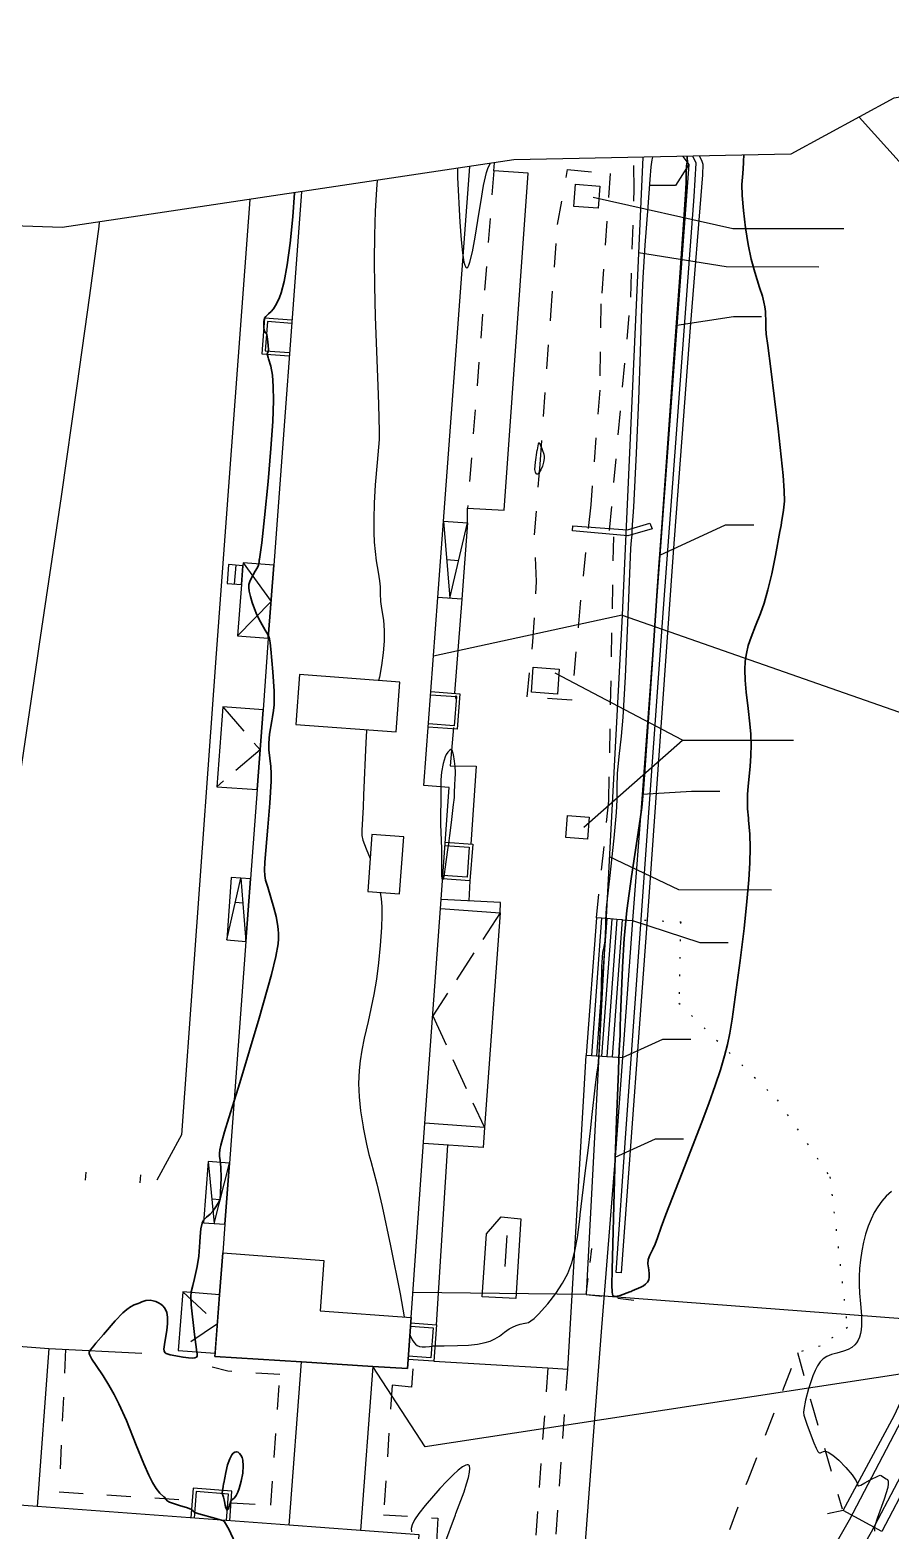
# Model space of a CAD drawing. Header units: metres. Extents: x 1233805 to 1234355, y 654698 to 655114.
# Drawn here: x 1233980.7 to 1234034.5, y 655000.8 to 655094.6 of the extents above; entities that cross this region are included whole.
import ezdxf

# ---------------------------------------------------------------- set-up
doc = ezdxf.new("R2010")
doc.units = ezdxf.units.M
for name, pattern in [('ИИDash_10_10', [2, 1, -1]), ('ИИDash_15_15', [3, 1.5, -1.5]), ('ИИDash_20_10', [3, 2, -1]), ('ИИDot', [1, 0, -1])]:
    doc.linetypes.add(name, pattern=pattern)
for name, color, linetype, lineweight in [('ИИ_ГОРИЗОНТАЛИ_ОСН', 32, 'Continuous', 25), ('ИИ_ГОРИЗОНТАЛИ_УТОЛЩ', 32, 'Continuous', 30), ('ИИ_ДОРОГИ_АД', 7, 'Continuous', 25), ('ИИ_ДОРОГИ_ЖД', 7, 'Continuous', 25), ('ИИ_ЛЭП_ВН', 250, 'Continuous', 25), ('ИИ_ЛЭП_НН', 250, 'Continuous', 25), ('ИИ_ОГРАДЫ', 7, 'Continuous', 25), ('ИИ_ОТМЕТКИ', 7, 'Continuous', 25), ('ИИ_СООРУЖЕНИЕ', 7, 'Continuous', 25), ('ИИ_СТРОЕНИЕ', 7, 'Continuous', 25)]:
    doc.layers.add(name, color=color, linetype=linetype, lineweight=lineweight)
doc.layers.add('Оформление точек', color=7, linetype='Continuous')

msp = doc.modelspace()

# ---------------------------------------------------------------- linework, layer by layer
at = {"layer": 'ИИ_ГОРИЗОНТАЛИ_ОСН'}
for points, elevation in [([(1234004.408, 655013.046), (1234004.44, 655012.981), (1234004.458, 655012.94), (1234004.559, 655012.724), (1234004.653, 655012.57), (1234004.756, 655012.45), (1234004.869, 655012.365), (1234005.012, 655012.307), (1234005.187, 655012.276), (1234005.394, 655012.272), (1234005.633, 655012.294), (1234005.873, 655012.344), (1234005.895, 655012.351), (1234006.256, 655012.355), (1234006.563, 655012.352), (1234007.393, 655012.356), (1234008.071, 655012.388), (1234008.647, 655012.451), (1234009.113, 655012.544), (1234009.429, 655012.647), (1234009.726, 655012.783), (1234010.009, 655012.953), (1234010.337, 655013.194), (1234010.624, 655013.404), (1234010.832, 655013.522), (1234011.059, 655013.618), (1234011.302, 655013.693), (1234011.6, 655013.757), (1234011.618, 655013.76), (1234011.823, 655013.812), (1234011.988, 655013.899), (1234012.192, 655014.064), (1234012.467, 655014.334), (1234013.035, 655014.966), (1234013.541, 655015.62), (1234013.958, 655016.258), (1234014.281, 655016.873), (1234014.416, 655017.194), (1234014.537, 655017.533), (1234014.738, 655018.276), (1234014.891, 655019.115), (1234015.037, 655020.271), (1234015.069, 655020.547), (1234015.392, 655023.305), (1234015.519, 655024.244), (1234015.607, 655024.892), (1234015.725, 655025.976), (1234015.793, 655026.632), (1234016.027, 655028.664), (1234016.134, 655029.492), (1234016.178, 655029.83), (1234016.253, 655030.685), (1234016.331, 655032.441), (1234016.377, 655034.286), (1234016.387, 655034.709), (1234016.425, 655036.075), (1234016.451, 655036.624), (1234016.488, 655036.966), (1234016.536, 655037.196), (1234016.618, 655037.664), (1234016.657, 655038.557), (1234016.669, 655038.979), (1234016.717, 655039.731), (1234016.851, 655041.027), (1234016.913, 655041.581), (1234017.185, 655044.102), (1234017.327, 655045.706), (1234017.367, 655046.499), (1234017.375, 655047.296), (1234017.394, 655048.141), (1234017.501, 655049.197), (1234017.64, 655050.484), (1234017.741, 655051.665), (1234017.89, 655054.189), (1234018.054, 655058.055), (1234018.055, 655058.075), (1234018.232, 655062.212), (1234018.27, 655062.73), (1234018.311, 655063.05), (1234018.319, 655063.106), (1234018.318, 655063.269), (1234018.314, 655063.357), (1234018.318, 655063.413), (1234018.414, 655064.803), (1234018.592, 655068.175), (1234018.733, 655071.514), (1234018.831, 655074.519), (1234018.92, 655077.266), (1234019, 655079.148), (1234019.123, 655081.195), (1234019.308, 655083.589), (1234019.377, 655084.45), (1234019.438, 655085.29), (1234019.5, 655086.083), (1234019.57, 655086.532), (1234019.615, 655086.703)], 4.5), ([(1234007.386, 655085.993), (1234007.4, 655085.426), (1234007.537, 655082.631), (1234007.616, 655081.526), (1234007.697, 655080.715), (1234007.795, 655080.117), (1234007.849, 655079.93), (1234007.906, 655079.819), (1234007.966, 655079.782), (1234008.029, 655079.82), (1234008.095, 655079.933), (1234008.165, 655080.121), (1234008.326, 655080.782), (1234008.49, 655081.684), (1234008.658, 655082.724), (1234008.661, 655082.744), (1234008.842, 655083.867), (1234009.028, 655084.913), (1234009.211, 655085.728), (1234009.315, 655086.047), (1234009.425, 655086.276), (1234009.445, 655086.302)], 5), ([(1234002.371, 655085.242), (1234002.324, 655084.694), (1234002.246, 655083.311), (1234002.202, 655081.812), (1234002.191, 655080.201), (1234002.209, 655078.617), (1234002.252, 655076.729), (1234002.422, 655071.83), (1234002.446, 655071.22), (1234002.503, 655069.539), (1234002.495, 655069.055), (1234002.493, 655069.045), (1234002.362, 655067.591), (1234002.254, 655066.204), (1234002.187, 655065.06), (1234002.154, 655064.06), (1234002.158, 655063.213), (1234002.186, 655062.622), (1234002.239, 655062.031), (1234002.315, 655061.438), (1234002.428, 655060.739), (1234002.514, 655060.202), (1234002.55, 655059.818), (1234002.555, 655059.406), (1234002.572, 655058.912), (1234002.644, 655058.473), (1234002.76, 655057.737), (1234002.807, 655057.08), (1234002.798, 655056.423), (1234002.741, 655055.681), (1234002.642, 655054.905), (1234002.508, 655054.162), (1234002.46, 655053.961)], 4.5), ([(1233984.99, 655082.639), (1233984.956, 655082.35), (1233984.387, 655078.039), (1233983.599, 655072.393), (1233982.602, 655065.472), (1233981.245, 655056.235), (1233981.117, 655055.368), (1233979.761, 655046.153)], 3.5), ([(1234001.709, 655050.884), (1234001.702, 655050.811), (1234001.66, 655050.089), (1234001.517, 655046.793), (1234001.486, 655046.038), (1234001.416, 655044.6), (1234001.414, 655044.584), (1234001.41, 655044.271), (1234001.472, 655043.976), (1234001.687, 655043.43), (1234001.933, 655042.826)], 4.5), ([(1234002.562, 655040.698), (1234002.621, 655040.313), (1234002.656, 655039.83), (1234002.659, 655039.267), (1234002.631, 655038.517), (1234002.558, 655037.383), (1234002.455, 655036.309), (1234002.322, 655035.286), (1234002.16, 655034.318), (1234001.797, 655032.626), (1234001.565, 655031.583), (1234001.416, 655030.831), (1234001.308, 655030.165), (1234001.241, 655029.572), (1234001.207, 655028.764), (1234001.236, 655027.922), (1234001.329, 655027.053), (1234001.495, 655026.041), (1234001.502, 655026.006), (1234001.542, 655025.784), (1234001.698, 655024.961), (1234001.854, 655024.316), (1234001.969, 655023.891), (1234002.339, 655022.488), (1234002.678, 655021.062), (1234003.206, 655018.599), (1234003.804, 655015.595), (1234004.054, 655014.166), (1234004.057, 655014.146)], 4.5), ([(1234034.525, 655022), (1234034.204, 655021.707), (1234033.918, 655021.389), (1234033.665, 655021.042), (1234033.448, 655020.677), (1234033.249, 655020.269), (1234033.07, 655019.821), (1234032.912, 655019.338), (1234032.776, 655018.82), (1234032.665, 655018.279), (1234032.582, 655017.726), (1234032.528, 655017.176), (1234032.506, 655016.676), (1234032.51, 655016.165), (1234032.537, 655015.638), (1234032.596, 655014.973), (1234032.656, 655014.242), (1234032.656, 655013.618), (1234032.631, 655013.35), (1234032.587, 655013.109), (1234032.526, 655012.894), (1234032.447, 655012.704), (1234032.35, 655012.54), (1234032.235, 655012.401), (1234032.049, 655012.249), (1234031.812, 655012.119), (1234031.523, 655012.01), (1234031.116, 655011.895), (1234030.776, 655011.8), (1234030.489, 655011.684), (1234030.263, 655011.537), (1234030.075, 655011.346), (1234029.902, 655011.087), (1234029.757, 655010.806), (1234029.612, 655010.467), (1234029.333, 655009.653), (1234029.147, 655008.942), (1234029.043, 655008.355), (1234029.034, 655008.173), (1234029.051, 655008.015), (1234029.214, 655007.501), (1234029.233, 655007.447), (1234029.258, 655007.374), (1234029.665, 655006.276), (1234029.812, 655005.944), (1234029.926, 655005.744), (1234029.982, 655005.683), (1234030.036, 655005.655), (1234030.091, 655005.658), (1234030.168, 655005.692), (1234030.272, 655005.737), (1234030.366, 655005.753), (1234030.467, 655005.742), (1234030.577, 655005.702), (1234030.865, 655005.516), (1234031.24, 655005.189), (1234031.677, 655004.741), (1234032.071, 655004.281), (1234032.326, 655003.905), (1234032.389, 655003.764), (1234032.413, 655003.645), (1234032.415, 655003.624), (1234032.429, 655003.588), (1234032.46, 655003.579), (1234032.603, 655003.636), (1234032.86, 655003.778), (1234033.197, 655003.964), (1234033.724, 655004.223), (1234033.822, 655004.259), (1234033.882, 655004.231), (1234034.084, 655004.082), (1234034.087, 655004.08), (1234034.204, 655004.024), (1234034.205, 655004.024), (1234034.288, 655003.979), (1234034.328, 655003.878), (1234034.329, 655003.713), (1234034.29, 655003.485), (1234034.071, 655002.745), (1234033.643, 655001.549), (1234033.641, 655001.543), (1234033.478, 655001.096), (1234033.453, 655000.969), (1234033.463, 655000.807), (1234033.468, 655000.747)], 4.5), ([(1234006.533, 654999.814), (1234007.267, 655001.774), (1234007.298, 655001.855), (1234007.802, 655003.21), (1234007.964, 655003.703), (1234008.077, 655004.107), (1234008.145, 655004.434), (1234008.163, 655004.674), (1234008.133, 655004.829), (1234008.1, 655004.874), (1234008.054, 655004.898), (1234007.991, 655004.901), (1234007.913, 655004.88), (1234007.707, 655004.769), (1234007.439, 655004.566), (1234007.111, 655004.272), (1234006.719, 655003.882), (1234006.281, 655003.413), (1234005.375, 655002.357), (1234004.984, 655001.852), (1234004.714, 655001.454), (1234004.559, 655001.156), (1234004.5, 655000.92), (1234004.508, 655000.703)], 4.5)]:
    msp.add_lwpolyline(points, dxfattribs=dict(at, elevation=elevation))
for points, elevation in [([(1234012.382, 655068.37), (1234012.386, 655068.387), (1234012.459, 655068.762), (1234012.481, 655068.827), (1234012.504, 655068.841), (1234012.585, 655068.669), (1234012.658, 655068.482), (1234012.689, 655068.41), (1234012.796, 655068.116), (1234012.815, 655067.979), (1234012.814, 655067.838), (1234012.778, 655067.611), (1234012.706, 655067.36), (1234012.61, 655067.129), (1234012.508, 655066.962), (1234012.408, 655066.877), (1234012.362, 655066.87), (1234012.321, 655066.886), (1234012.261, 655066.986), (1234012.234, 655067.166), (1234012.263, 655067.622), (1234012.381, 655068.36), (1234012.382, 655068.37)], 4.5), ([(1234007.338, 655052.96), (1234007.324, 655052.989), (1234007.298, 655052.997), (1234007.281, 655052.964), (1234007.278, 655052.952), (1234007.275, 655052.94), (1234007.268, 655052.886), (1234007.277, 655052.866), (1234007.293, 655052.856), (1234007.31, 655052.861), (1234007.326, 655052.887), (1234007.336, 655052.924), (1234007.338, 655052.96)], 5), ([(1234007.196, 655046.651), (1234007.203, 655046.844), (1234007.23, 655047.549), (1234007.238, 655047.708), (1234007.259, 655048.224), (1234007.252, 655048.581), (1234007.213, 655048.92), (1234007.132, 655049.322), (1234007.122, 655049.369), (1234007.116, 655049.396), (1234007.055, 655049.605), (1234007.02, 655049.639), (1234006.973, 655049.637), (1234006.885, 655049.581), (1234006.786, 655049.473), (1234006.694, 655049.336), (1234006.615, 655049.178), (1234006.489, 655048.77), (1234006.399, 655048.229), (1234006.36, 655047.743), (1234006.341, 655047.011), (1234006.331, 655044.96), (1234006.373, 655043.973), (1234006.373, 655043.967), (1234006.391, 655043.415), (1234006.387, 655042.925), (1234006.382, 655042.145), (1234006.397, 655041.747), (1234006.399, 655041.725), (1234006.404, 655041.66), (1234006.411, 655041.568), (1234006.429, 655041.524), (1234006.457, 655041.512), (1234006.495, 655041.536), (1234006.529, 655041.587), (1234006.569, 655041.746), (1234006.579, 655041.827), (1234006.619, 655042.153), (1234006.779, 655043.366), (1234006.846, 655043.773), (1234006.846, 655043.775), (1234006.913, 655044.258), (1234007.014, 655045.076), (1234007.13, 655046.017), (1234007.152, 655046.195), (1234007.17, 655046.337), (1234007.188, 655046.503), (1234007.196, 655046.651)], 5)]:
    msp.add_lwpolyline(points, close=True, dxfattribs=dict(at, elevation=elevation))
at = {"layer": 'ИИ_ГОРИЗОНТАЛИ_УТОЛЩ', "elevation": 4}
for points in [[(1234025.287, 655086.821), (1234025.271, 655086.447), (1234025.269, 655086.312), (1234025.225, 655085.673), (1234025.18, 655084.985), (1234025.194, 655084.289), (1234025.271, 655083.355), (1234025.404, 655082.279), (1234025.572, 655081.235), (1234025.758, 655080.321), (1234025.975, 655079.493), (1234026.277, 655078.543), (1234026.455, 655077.995), (1234026.556, 655077.627), (1234026.612, 655077.339), (1234026.649, 655077.041), (1234026.67, 655076.338), (1234026.673, 655076.01), (1234026.702, 655075.621), (1234026.793, 655074.924), (1234026.991, 655073.445), (1234027.441, 655069.703), (1234027.748, 655066.786), (1234027.82, 655065.832), (1234027.829, 655065.172), (1234027.784, 655064.619), (1234027.654, 655063.84), (1234027.621, 655063.655), (1234027.555, 655063.285), (1234027.282, 655061.788), (1234027.044, 655060.624), (1234026.806, 655059.625), (1234026.571, 655058.801), (1234026.346, 655058.156), (1234026.031, 655057.372), (1234025.75, 655056.67), (1234025.577, 655056.153), (1234025.458, 655055.657), (1234025.389, 655055.164), (1234025.367, 655054.622), (1234025.386, 655053.984), (1234025.446, 655053.241), (1234025.563, 655052.199), (1234025.669, 655051.258), (1234025.725, 655050.602), (1234025.75, 655049.937), (1234025.741, 655049.266), (1234025.698, 655048.586), (1234025.614, 655047.766), (1234025.567, 655047.339), (1234025.529, 655046.843), (1234025.519, 655046.389), (1234025.535, 655045.928), (1234025.581, 655045.353), (1234025.594, 655045.223), (1234025.664, 655044.341), (1234025.689, 655043.5), (1234025.672, 655042.556), (1234025.613, 655041.501), (1234025.493, 655040.14), (1234025.31, 655038.45), (1234025.065, 655036.446), (1234024.761, 655034.15), (1234024.567, 655032.783), (1234024.424, 655031.902), (1234024.278, 655031.19), (1234024.096, 655030.478), (1234023.838, 655029.614), (1234023.512, 655028.629), (1234023.113, 655027.507), (1234022.637, 655026.236), (1234021.437, 655023.175), (1234020.416, 655020.565), (1234020.128, 655019.777), (1234019.905, 655019.101), (1234019.761, 655018.696), (1234019.604, 655018.392), (1234019.414, 655018.021), (1234019.324, 655017.748), (1234019.303, 655017.466), (1234019.35, 655017.096), (1234019.386, 655016.845), (1234019.386, 655016.647), (1234019.347, 655016.476), (1234019.269, 655016.328), (1234019.15, 655016.199), (1234019.023, 655016.106), (1234018.856, 655016.013), (1234018.323, 655015.785), (1234018.244, 655015.753), (1234018.163, 655015.721), (1234017.566, 655015.498), (1234017.377, 655015.448), (1234017.239, 655015.433), (1234017.164, 655015.447), (1234017.114, 655015.491), (1234017.08, 655015.572), (1234017.058, 655015.699), (1234017.043, 655016.145), (1234017.06, 655017.094), (1234017.216, 655022.727), (1234017.258, 655024.14), (1234017.258, 655024.143), (1234017.258, 655024.145), (1234017.297, 655025.203), (1234017.344, 655026.469), (1234017.459, 655029.516), (1234017.49, 655030.348), (1234017.524, 655031.219), (1234017.542, 655031.422), (1234017.548, 655031.472), (1234017.557, 655031.771), (1234017.557, 655031.781), (1234017.569, 655032.338), (1234017.611, 655033.511), (1234017.716, 655036.04), (1234017.818, 655037.832), (1234017.99, 655039.567), (1234018.273, 655041.7), (1234018.684, 655044.451), (1234018.84, 655045.431), (1234018.928, 655046.023), (1234019.03, 655047.187), (1234019.259, 655050.463), (1234019.671, 655056.466), (1234019.884, 655059.565), (1234020.008, 655061.364), (1234020.041, 655061.856), (1234020.043, 655061.899), (1234020.043, 655061.904), (1234020.043, 655061.906), (1234020.043, 655061.906), (1234020.043, 655061.906)], [(1234020.039, 655061.856), (1234020.203, 655064.124), (1234020.963, 655074.643), (1234021.29, 655079.176), (1234021.55, 655082.768), (1234021.674, 655084.684), (1234021.683, 655085.14), (1234021.695, 655085.679), (1234021.715, 655086.104), (1234021.716, 655086.125), (1234021.718, 655086.156), (1234021.731, 655086.25), (1234021.737, 655086.268), (1234021.767, 655086.409), (1234021.761, 655086.661), (1234021.747, 655086.747)], [(1233997.208, 655084.469), (1233997.096, 655082.967), (1233996.93, 655081.319), (1233996.75, 655079.962), (1233996.56, 655078.922), (1233996.369, 655078.209), (1233996.26, 655077.907), (1233996.144, 655077.64), (1233996.02, 655077.412), (1233995.887, 655077.215), (1233995.745, 655077.049), (1233995.572, 655076.888), (1233995.529, 655076.851), (1233995.409, 655076.733), (1233995.334, 655076.632), (1233995.296, 655076.54), (1233995.283, 655076.424), (1233995.289, 655076.006), (1233995.322, 655075.832), (1233995.368, 655075.73), (1233995.396, 655075.717), (1233995.434, 655075.69), (1233995.465, 655075.608), (1233995.517, 655075.318), (1233995.562, 655074.934), (1233995.571, 655074.641), (1233995.57, 655074.602), (1233995.571, 655074.574), (1233995.551, 655074.514), (1233995.546, 655074.509), (1233995.508, 655074.456), (1233995.496, 655074.385), (1233995.545, 655074.167), (1233995.575, 655074.091), (1233995.724, 655073.631), (1233995.821, 655073.064), (1233995.875, 655072.345), (1233995.885, 655071.478), (1233995.838, 655070.17), (1233995.728, 655068.472), (1233995.555, 655066.41), (1233995.334, 655064.162), (1233995.154, 655062.566), (1233995.01, 655061.544), (1233995, 655061.479), (1233994.983, 655061.375), (1233994.947, 655061.185), (1233994.879, 655061.034), (1233994.739, 655060.791), (1233994.491, 655060.35), (1233994.4, 655060.15), (1233994.355, 655059.974), (1233994.344, 655059.778), (1233994.369, 655059.545), (1233994.439, 655059.22), (1233994.551, 655058.838), (1233994.692, 655058.44), (1233994.848, 655058.064), (1233995.069, 655057.623), (1233995.364, 655057.116), (1233995.471, 655056.938), (1233995.569, 655056.749), (1233995.629, 655056.569), (1233995.675, 655056.319), (1233995.724, 655055.917), (1233995.851, 655054.506), (1233995.927, 655053.29), (1233995.937, 655052.822), (1233995.925, 655052.437), (1233995.892, 655052.091), (1233995.827, 655051.689), (1233995.781, 655051.438), (1233995.639, 655050.614), (1233995.587, 655050.035), (1233995.597, 655049.627), (1233995.658, 655049.106), (1233995.721, 655048.574), (1233995.742, 655048.152), (1233995.739, 655047.662), (1233995.655, 655046.284), (1233995.525, 655044.795), (1233995.344, 655042.602), (1233995.325, 655042.102), (1233995.34, 655041.756), (1233995.39, 655041.475), (1233995.505, 655041.093), (1233995.526, 655041.027), (1233995.909, 655039.737), (1233996.044, 655039.193), (1233996.14, 655038.725), (1233996.187, 655038.4), (1233996.208, 655038.106), (1233996.204, 655037.808), (1233996.176, 655037.486), (1233996.037, 655036.688), (1233995.762, 655035.565), (1233994.992, 655032.842), (1233993.774, 655028.8), (1233993.093, 655026.596), (1233992.828, 655025.735), (1233992.593, 655024.895), (1233992.532, 655024.607), (1233992.504, 655024.382), (1233992.506, 655024.19), (1233992.542, 655023.96), (1233992.604, 655023.491), (1233992.611, 655022.864), (1233992.574, 655021.906), (1233992.574, 655021.893), (1233992.573, 655021.883), (1233992.548, 655021.536), (1233992.481, 655021.371), (1233992.281, 655021.032), (1233992.101, 655020.778), (1233991.924, 655020.584), (1233991.693, 655020.383), (1233991.663, 655020.358), (1233991.509, 655020.206), (1233991.422, 655020.018), (1233991.345, 655019.659), (1233991.293, 655019.176), (1233991.274, 655018.822), (1233991.209, 655017.945), (1233991.105, 655017.306), (1233990.941, 655016.553), (1233990.834, 655016.129), (1233990.738, 655015.73), (1233990.71, 655015.426), (1233990.745, 655014.915), (1233990.951, 655013.044), (1233991.077, 655012.112), (1233991.082, 655012.08), (1233991.116, 655011.839), (1233991.12, 655011.806), (1233991.12, 655011.806), (1233991.119, 655011.704), (1233991.071, 655011.636), (1233990.97, 655011.594), (1233990.816, 655011.579), (1233990.569, 655011.592), (1233990.232, 655011.635), (1233989.421, 655011.792), (1233989.179, 655011.867), (1233989.113, 655011.91), (1233989.069, 655011.964), (1233989.044, 655012.035), (1233989.035, 655012.129), (1233989.068, 655012.427), (1233989.116, 655012.698), (1233989.219, 655013.3), (1233989.265, 655013.752), (1233989.264, 655014.128), (1233989.214, 655014.426), (1233989.156, 655014.578), (1233989.076, 655014.716), (1233988.974, 655014.839), (1233988.85, 655014.946), (1233988.704, 655015.038), (1233988.538, 655015.112), (1233988.357, 655015.166), (1233988.171, 655015.197), (1233987.908, 655015.19), (1233987.659, 655015.099), (1233987.521, 655015.038), (1233987.419, 655015.002), (1233987.169, 655014.905), (1233986.947, 655014.785), (1233986.715, 655014.622), (1233986.474, 655014.413), (1233985.985, 655013.903), (1233985.261, 655013.06), (1233984.786, 655012.503), (1233984.651, 655012.354), (1233984.44, 655012.105), (1233984.392, 655012.021), (1233984.37, 655011.944), (1233984.37, 655011.861), (1233984.394, 655011.768), (1233984.527, 655011.516), (1233984.8, 655011.108), (1233985.233, 655010.461), (1233985.588, 655009.888), (1233985.917, 655009.304), (1233986.219, 655008.712), (1233986.686, 655007.666), (1233987.306, 655006.131), (1233987.774, 655004.963), (1233988.088, 655004.249), (1233988.323, 655003.793), (1233988.556, 655003.42), (1233988.784, 655003.131), (1233989.026, 655002.905), (1233989.089, 655002.851), (1233989.177, 655002.733), (1233989.247, 655002.643), (1233989.384, 655002.569), (1233990.016, 655002.367), (1233990.501, 655002.217), (1233990.755, 655002.109), (1233990.825, 655002.059), (1233990.87, 655002.004), (1233990.871, 655002.001), (1233990.962, 655001.926), (1233991.221, 655001.833), (1233992.274, 655001.537), (1233992.406, 655001.501), (1233992.72, 655001.411), (1233992.814, 655001.361), (1233992.849, 655001.297), (1233992.88, 655001.237), (1233992.887, 655001.229), (1233993.088, 655000.881), (1233993.49, 655000.03)]]:
    msp.add_lwpolyline(points, dxfattribs=at)
msp.add_lwpolyline([(1233993.171, 655002.489), (1233993.156, 655002.435), (1233993.054, 655002.135), (1233993.011, 655002.081), (1233992.971, 655002.088), (1233992.894, 655002.268), (1233992.794, 655002.707), (1233992.76, 655002.873), (1233992.684, 655003.134), (1233992.673, 655003.163), (1233992.73, 655003.535), (1233992.768, 655003.743), (1233992.772, 655003.763), (1233992.9, 655004.417), (1233993.021, 655004.907), (1233993.148, 655005.281), (1233993.278, 655005.534), (1233993.37, 655005.639), (1233993.468, 655005.701), (1233993.571, 655005.719), (1233993.673, 655005.692), (1233993.769, 655005.62), (1233993.852, 655005.508), (1233993.918, 655005.363), (1233993.963, 655005.192), (1233993.991, 655004.833), (1233993.961, 655004.39), (1233993.874, 655003.889), (1233993.744, 655003.417), (1233993.653, 655003.183), (1233993.553, 655002.99), (1233993.445, 655002.841), (1233993.322, 655002.723), (1233993.302, 655002.707), (1233993.222, 655002.627), (1233993.171, 655002.489)], close=True, dxfattribs=at)
at = {"layer": 'ИИ_ДОРОГИ_АД'}
for points in [[(1234008.016, 655063.826), (1234008.018, 655064.742), (1234010.312, 655064.621), (1234011.809, 655085.703), (1234009.666, 655085.844), (1234009.704, 655086.341)], [(1234021.486, 655086.742), (1234021.86, 655086.227), (1234020.034, 655061.784), (1234018.936, 655046.839), (1234018.342, 655038.947), (1234017.711, 655030.375), (1234017.255, 655024.139), (1234016.403, 655013.482), (1234015.902, 655006.983), (1234014.695, 654990.95), (1234014.354, 654987.714), (1234013.98, 654987.044), (1234013.574, 654986.471), (1234013.195, 654986.1), (1234012.524, 654985.606), (1234011.173, 654984.979), (1234010.311, 654984.554)], [(1233994.409, 655084.05), (1233993.163, 655067.221), (1233992.305, 655055.659), (1233990.905, 655036.255), (1233990.125, 655025.548), (1233988.594, 655022.708)], [(1234007.661, 655059.046), (1234007.201, 655053.16)], [(1234007.15, 655051.011), (1234006.942, 655048.625), (1234008.55, 655048.601), (1234008.234, 655043.724)], [(1234008.172, 655041.437), (1234008.111, 655040.171)], [(1234017.712, 655038.991), (1234018.342, 655038.947)], [(1234005.919, 655011.378), (1234013.038, 655010.967), (1234014.291, 655010.895), (1234015.441, 655030.513)], [(1234017.075, 655030.413), (1234017.711, 655030.375)], [(1234006.088, 655013.664), (1234006.798, 655024.896)], [(1233981.847, 655012.187), (1233987.648, 655011.891)]]:
    msp.add_lwpolyline(points, dxfattribs=at)
at = {"layer": 'ИИ_ДОРОГИ_АД', "linetype": 'ИИDash_15_15'}
msp.add_lwpolyline([(1234011.739, 655052.945), (1234012.108, 655056.377), (1234012.331, 655060.146), (1234012.21, 655063.063), (1234012.556, 655067.477), (1234013.226, 655076.817), (1234013.644, 655082.473), (1234014.272, 655085.929), (1234016.944, 655085.676), (1234016.362, 655077.52), (1234016.287, 655072.123), (1234015.72, 655064.953), (1234015.063, 655058.751), (1234014.525, 655052.729)], close=True, dxfattribs=at)
for points in [[(1234016.896, 655063.351), (1234018.235, 655077.948), (1234018.434, 655084.671), (1234018.408, 655086.677)], [(1234009.666, 655085.844), (1234008.018, 655064.742)], [(1234016.081, 655039.112), (1234016.856, 655046.442), (1234017.16, 655063.087)], [(1233982.884, 655012.134), (1233982.482, 655003.213), (1233990.805, 655002.686)], [(1234025.291, 654993.488), (1234022.35, 654995.226), (1234025.559, 655003.966), (1234028.65, 655011.926), (1234029.505, 655008.818), (1234031.442, 655002.156)], [(1233993.236, 655002.532), (1233995.726, 655002.374), (1233996.285, 655010.543), (1233993.035, 655010.753), (1233992.057, 655011.009)], [(1234004.605, 655010.899), (1234004.513, 655009.77), (1234003.31, 655009.885), (1234002.764, 655001.781), (1234006.167, 655001.568), (1234005.673, 654993.356)], [(1234013.038, 655010.967), (1234011.173, 654984.979)], [(1234012.524, 654985.606), (1234014.291, 655010.895)]]:
    msp.add_lwpolyline(points, dxfattribs=at)
at = {"layer": 'ИИ_ДОРОГИ_АД', "linetype": 'ИИDot'}
msp.add_lwpolyline([(1234019.091, 655038.971), (1234021.347, 655038.863), (1234021.239, 655033.78), (1234027.39, 655027.732), (1234030.679, 655022.921), (1234031.773, 655013.493), (1234030.06, 655012.325), (1234028.65, 655011.926)], dxfattribs=at)
at = {"layer": 'ИИ_ДОРОГИ_АД'}
msp.add_lwpolyline([(1234009.208, 655019.343), (1234010.121, 655020.424), (1234011.346, 655020.299), (1234011.048, 655015.298), (1234008.931, 655015.402)], close=True, dxfattribs=at)
at = {"layer": 'ИИ_ДОРОГИ_АД', "elevation": 4.484}
msp.add_lwpolyline([(1234010.476, 655019.251), (1234010.348, 655017.297)], dxfattribs=at)
at = {"layer": 'ИИ_ДОРОГИ_ЖД'}
msp.add_lwpolyline([(1234031.517, 655002.042), (1234034.712, 655008), (1234039.444, 655018.258), (1234041.277, 655022.634), (1234043.762, 655021.571), (1234041.078, 655015.231), (1234037.469, 655007.492), (1234033.928, 655000.738)], close=True, dxfattribs=at)
for points in [[(1234035.143, 655007.649), (1234031.874, 655001.443), (1234029.01, 654996.402), (1234026.449, 654992.262), (1234024.439, 654989.109), (1234021.962, 654985.409), (1234016.945, 654978.215), (1234012.997, 654972.637), (1234008.002, 654965.596), (1234001.632, 654956.641), (1233998.084, 654951.661), (1233993.482, 654945.247), (1233985.724, 654934.292), (1233980.75, 654926.995)], [(1234036.553, 655006.935), (1234033.26, 655000.684), (1234030.37, 654995.596), (1234027.787, 654991.421), (1234025.762, 654988.244), (1234023.266, 654984.517), (1234018.238, 654977.307), (1234014.287, 654971.724), (1234009.29, 654964.681), (1234002.92, 654955.726), (1233999.369, 654950.742), (1233994.769, 654944.33), (1233987.021, 654933.39)], [(1234031.517, 655002.042), (1234030.535, 655001.836)]]:
    msp.add_lwpolyline(points, dxfattribs=at)
at = {"layer": 'ИИ_ЛЭП_ВН', "elevation": -11.67}
for points in [[(1234018.974, 655086.689), (1234017.695, 655058.052), (1234015.433, 655015.566), (1234050.337, 655012.908), (1234071.226, 654975.124), (1234078.323, 654925.625), (1234104.321, 654887.734)], [(1234029.984, 655079.809), (1234024.185, 655079.833), (1234018.707, 655080.708)], [(1234027.023, 655040.841), (1234021.224, 655040.865), (1234016.89, 655042.936)]]:
    msp.add_lwpolyline(points, dxfattribs=at)
at = {"layer": 'ИИ_ЛЭП_ВН', "linetype": 'ИИDash_10_10', "elevation": -11.67}
for points in [[(1234015.433, 655015.566), (1234015.798, 655018.432)], [(1234015.433, 655015.566), (1234018.639, 655015.18)]]:
    msp.add_lwpolyline(points, dxfattribs=at)
at = {"layer": 'ИИ_ЛЭП_НН', "elevation": -11.67}
for points in [[(1234032.5, 655089.206), (1234035.202, 655086.213), (1234051.827, 655072.756)], [(1234017.695, 655058.052), (1234005.883, 655055.481)], [(1234017.695, 655058.052), (1234040.454, 655050.088), (1234072.05, 655037.05)], [(1234015.433, 655015.566), (1234004.598, 655015.688)], [(1234050.337, 655012.908), (1234005.373, 655006.022), (1234002.093, 655011.062)]]:
    msp.add_lwpolyline(points, dxfattribs=at)
at = {"layer": 'ИИ_ОГРАДЫ'}
for points in [[(1233984.133, 655022.706), (1233984.168, 655023.205)], [(1233987.56, 655022.548), (1233987.595, 655023.047)]]:
    msp.add_lwpolyline(points, dxfattribs=at)
at = {"layer": 'ИИ_ОТМЕТКИ'}
for points, elevation in [([(1234021.86, 655086.23), (1234021.016, 655084.918), (1234019.442, 655084.918)], 3.973), ([(1234021.11, 655076.192), (1234024.64, 655076.721), (1234026.405, 655076.721)], 3.984), ([(1234020.034, 655061.791), (1234024.154, 655063.7), (1234025.919, 655063.7)], 4), ([(1234018.936, 655046.842), (1234022.028, 655047.045), (1234023.794, 655047.045)], 4.033), ([(1234018.336, 655038.95), (1234022.544, 655037.567), (1234024.309, 655037.567)], 3.84), ([(1234017.711, 655030.378), (1234020.224, 655031.521), (1234021.99, 655031.521)], 3.916), ([(1234017.255, 655024.142), (1234019.768, 655025.285), (1234021.534, 655025.285)], 4)]:
    msp.add_lwpolyline(points, dxfattribs=dict(at, elevation=elevation))
at = {"layer": 'ИИ_СООРУЖЕНИЕ'}
for points in [[(1234022.519, 655086.763), (1234022.677, 655086.437), (1234022.724, 655086.262), (1234022.706, 655085.588), (1234021.949, 655076.034), (1234020.868, 655061.96), (1234019.361, 655040.426), (1234017.62, 655016.907), (1234017.316, 655016.922), (1234017.928, 655025.64), (1234018.484, 655033.487), (1234020.267, 655058.461), (1234022.186, 655084.228), (1234022.32, 655086.312), (1234022.102, 655086.755)], [(1234016.402, 655039.088), (1234015.765, 655030.51)], [(1234016.722, 655039.065), (1234016.086, 655030.487)], [(1234017.043, 655039.041), (1234016.406, 655030.463)], [(1234017.363, 655039.017), (1234016.727, 655030.439)]]:
    msp.add_lwpolyline(points, dxfattribs=at)
for points in [[(1234014.612, 655063.625), (1234018.027, 655063.38), (1234019.425, 655063.801), (1234019.562, 655063.456), (1234018.051, 655063.002), (1234014.578, 655063.332)], [(1234016.081, 655039.112), (1234015.445, 655030.534), (1234016.086, 655030.487), (1234016.727, 655030.439), (1234017.075, 655030.413), (1234017.712, 655038.991), (1234017.363, 655039.017), (1234016.722, 655039.065)]]:
    msp.add_lwpolyline(points, close=True, dxfattribs=at)
at = {"layer": 'ИИ_СТРОЕНИЕ'}
for points in [[(1233997.637, 655084.533), (1233995.904, 655061.183), (1233995.564, 655056.609), (1233995.231, 655052.121), (1233994.861, 655047.133), (1233994.447, 655041.554), (1233994.157, 655037.642), (1233993.127, 655023.772), (1233992.843, 655019.945), (1233992.711, 655018.158), (1233992.517, 655015.542), (1233992.229, 655011.671), (1233997.631, 655011.338), (1234002.093, 655011.062), (1234004.256, 655010.928), (1234004.485, 655014.114), (1234005.358, 655026.27), (1234006.322, 655039.703), (1234006.865, 655047.266), (1234005.282, 655047.384), (1234006.156, 655059.158), (1234006.511, 655063.937), (1234008.156, 655086.109)], [(1234015.881, 655084.188), (1234024.608, 655082.229), (1234031.546, 655082.229)], [(1233997.04, 655076.495), (1233995.318, 655076.622), (1233995.153, 655074.397), (1233996.875, 655074.269)], [(1233997.025, 655076.295), (1233995.502, 655076.408), (1233995.367, 655074.581), (1233996.89, 655074.468)], [(1234006.511, 655063.937), (1234006.909, 655059.102), (1234008.016, 655063.826)], [(1234006.71, 655061.52), (1234007.462, 655061.464)], [(1233993.524, 655061.174), (1233993.436, 655059.995)], [(1233993.981, 655061.326), (1233995.734, 655058.896), (1233993.641, 655056.752)], [(1234021.462, 655050.227), (1234013.507, 655054.421)], [(1234005.719, 655053.27), (1234007.536, 655053.135), (1234007.371, 655050.911), (1234005.554, 655051.046)], [(1234005.704, 655053.071), (1234007.322, 655052.951), (1234007.187, 655051.126), (1234005.569, 655051.246)], [(1234015.289, 655044.78), (1234021.462, 655050.227), (1234028.4, 655050.227)], [(1234006.619, 655043.844), (1234008.341, 655043.716), (1234008.172, 655041.437), (1234006.456, 655041.565)], [(1234006.605, 655043.644), (1234008.127, 655043.531), (1234007.987, 655041.652), (1234006.471, 655041.764)], [(1233992.959, 655037.731), (1233993.848, 655041.599), (1233994.157, 655037.642)], [(1233993.501, 655040.09), (1233993.968, 655040.056)], [(1234010.07, 655039.425), (1234010.081, 655040.075), (1234006.362, 655040.257)], [(1234009.073, 655025.994), (1234008.992, 655024.754), (1234005.266, 655024.995)], [(1233991.801, 655023.87), (1233992.18, 655019.994), (1233993.127, 655023.772)], [(1233992.029, 655021.54), (1233992.558, 655021.501)], [(1234004.461, 655013.784), (1234006.088, 655013.664), (1234005.919, 655011.378), (1234004.297, 655011.498)], [(1234004.447, 655013.585), (1234005.874, 655013.479), (1234005.734, 655011.592), (1234004.312, 655011.698)], [(1233993.152, 655001.397), (1233993.29, 655003.258), (1233990.861, 655003.439), (1233990.723, 655001.577)], [(1233992.952, 655001.412), (1233993.076, 655003.074), (1233991.045, 655003.224), (1233990.922, 655001.563)]]:
    msp.add_lwpolyline(points, dxfattribs=at)
for points in [[(1234016.284, 655084.888), (1234016.181, 655083.506), (1234014.671, 655083.618), (1234014.774, 655085), (1234016.284, 655084.888)], [(1234008.016, 655063.826), (1234007.661, 655059.046), (1234006.156, 655059.158), (1234006.511, 655063.937), (1234008.016, 655063.826)], [(1233993.08, 655061.207), (1233992.993, 655060.028), (1233993.879, 655059.962), (1233993.967, 655061.141), (1233993.08, 655061.207)], [(1233993.981, 655061.326), (1233993.967, 655061.141), (1233993.879, 655059.962), (1233993.641, 655056.752), (1233995.564, 655056.609), (1233995.904, 655061.183), (1233993.981, 655061.326)], [(1233997.523, 655054.327), (1233997.292, 655051.212), (1234003.556, 655050.747), (1234003.788, 655053.863), (1233997.523, 655054.327)], [(1234013.752, 655054.679), (1234013.635, 655053.105), (1234012.01, 655053.226), (1234012.127, 655054.799), (1234013.752, 655054.679)], [(1233992.717, 655052.308), (1233992.346, 655047.319), (1233994.861, 655047.133), (1233995.231, 655052.121), (1233992.717, 655052.308)], [(1234015.632, 655045.422), (1234015.53, 655044.046), (1234014.168, 655044.148), (1234014.27, 655045.523), (1234015.632, 655045.422)], [(1234002.045, 655044.336), (1234001.779, 655040.756), (1234003.761, 655040.609), (1234004.027, 655044.189), (1234002.045, 655044.336)], [(1233993.249, 655041.643), (1233992.959, 655037.731), (1233994.157, 655037.642), (1233994.447, 655041.554), (1233993.249, 655041.643)], [(1234010.07, 655039.425), (1234009.073, 655025.994), (1234005.358, 655026.27), (1234006.322, 655039.703), (1234010.07, 655039.425)], [(1233991.801, 655023.87), (1233991.517, 655020.043), (1233992.843, 655019.945), (1233993.127, 655023.772), (1233991.801, 655023.87)], [(1233999.035, 655017.689), (1233998.812, 655014.535), (1234004.485, 655014.114), (1234004.256, 655010.928), (1234002.093, 655011.062), (1233997.631, 655011.338), (1233992.229, 655011.671), (1233992.245, 655011.881), (1233992.517, 655015.542), (1233992.711, 655018.158), (1233999.035, 655017.689)], [(1233990.208, 655015.714), (1233989.936, 655012.052), (1233992.245, 655011.881), (1233992.517, 655015.542), (1233990.208, 655015.714)], [(1233971.872, 655002.976), (1233972.607, 655012.873), (1233975.258, 655012.676), (1233978.056, 655012.468), (1233981.847, 655012.187), (1233981.112, 655002.291), (1233971.872, 655002.976)], [(1234002.093, 655011.062), (1234001.33, 655000.79), (1233996.872, 655001.121), (1233997.631, 655011.338), (1234002.093, 655011.062)], [(1233971.872, 655002.976), (1233971.537, 654998.462), (1233971.39, 654996.478), (1233971.125, 654992.906), (1233974.213, 654992.677), (1233975.435, 654992.586), (1233977.216, 654992.454), (1233978.992, 654992.322), (1233997.615, 654990.94), (1234004.245, 654990.448), (1234004.49, 654993.744), (1234004.993, 655000.518), (1234001.33, 655000.79), (1233996.872, 655001.121), (1233981.112, 655002.291), (1233971.872, 655002.976)]]:
    msp.add_lwpolyline(points, close=True, dxfattribs=at)
at = {"layer": 'ИИ_СТРОЕНИЕ', "linetype": 'ИИDash_20_10'}
for points in [[(1233992.717, 655052.308), (1233995.046, 655049.627), (1233992.346, 655047.319)], [(1234010.07, 655039.425), (1234005.84, 655032.987), (1234009.073, 655025.994)], [(1233990.208, 655015.714), (1233992.381, 655013.711), (1233989.936, 655012.052)]]:
    msp.add_lwpolyline(points, dxfattribs=at)
at = {"layer": 'Оформление точек', "color": 41}
msp.add_lwpolyline([(1234118.221, 655094.648), (1234087.598, 655090.373), (1234059.482, 655089.903), (1234043.421, 655091.714), (1234034.666, 655090.386), (1234028.236, 655086.883), (1234010.907, 655086.521), (1233982.671, 655082.292), (1233956.24, 655083.199), (1233946.655, 655081.453), (1233930.199, 655076.458), (1233877.216, 655076.528), (1233835.712, 655079.571), (1233829.431, 655025.749), (1233818.221, 654852.927), (1233807.506, 654725.363), (1233805.351, 654698.229), (1234024.617, 654701.92), (1234177.241, 654711.682)], dxfattribs=at)

doc.saveas('drawing.dxf')
